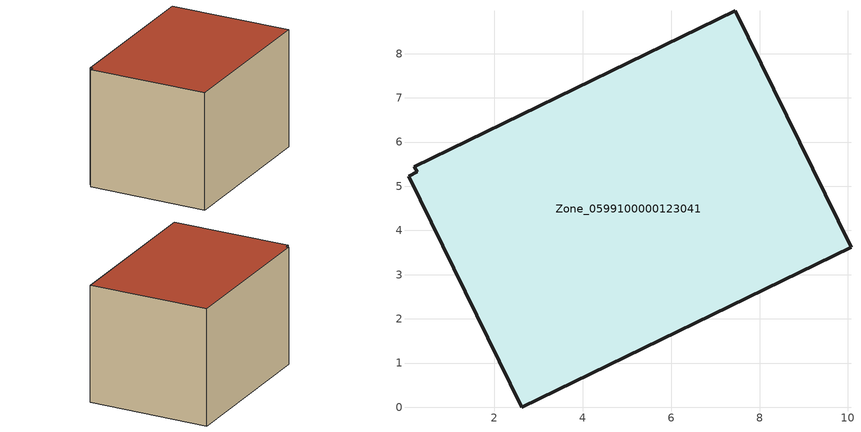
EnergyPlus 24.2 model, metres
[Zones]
Zone_0599100000123041
 floor ground (C_G): 10.07,3.62 2.62,0 0.06,5.23 0.25,5.33 0.19,5.44 7.45,8.97 z0
 wall outside (C_F): 10.07,3.62 7.45,8.97 0.19,5.44 0.25,5.33 0.06,5.23 2.62,0 10.07,3.62 z0:5.76
 roof outside (C_R): 2.62,0 10.07,3.62 7.45,8.97 0.19,5.44 0.25,5.33 0.06,5.23 z5.76
[BUILDING]
Pand.0599100000123041: North Axis=0; Terrain=City; Loads Convergence Tolerance Value=0.04; Temperature Convergence Tolerance Value=0.4; Solar Distribution=FullExterior; Maximum Number of Warmup Days=25; Minimum Number of Warmup Days=1
[Site:Location]
Rotterdam.The.Hague.AP_ZH_NLD Design_Conditions: Latitude=51.96; Longitude=4.45; Time Zone=1; Elevation=-4.5
[SITE:GROUNDTEMPERATURE:BUILDINGSURFACE]
18, 18, 18, 18, 18, 18, 18, 18, 18, 18, 18, 18
[MATERIAL] Thermal Absorptance=0.9; Solar Absorptance=0.7; Visible Absorptance=0.7
Name | Roughness | Thickness | Conductivity | Density | Specific Heat
G.TI.1965-1974 | MediumSmooth | 0.15 | 0.882353 | 540 | 1210
F.TI.1965-1974 | Rough | 0.3 | 0.697674 | 1920 | 840
R.TI.1965-1974 | MediumRough | 0.2 | 0.232558 | 1500 | 1000
[CONSTRUCTION]
C_G: G.TI.1965-1974
C_F: F.TI.1965-1974
C_R: R.TI.1965-1974
[ZONE]
Zone_0599100000123041: Type=1; Multiplier=1; Ceiling Height=Autocalculate; Volume=Autocalculate; Floor Area=autocalculate; Part of Total Floor Area=Yes
[ZONEINFILTRATION:DESIGNFLOWRATE]
Infil_Zone_0599100000123041: Zone or ZoneList or Space or SpaceList=Zone_0599100000123041; Schedule=AlwaysOn; Design Flow Rate Calculation Method=Flow/Area; Flow Rate per Floor Area=0.003; Constant Term Coefficient=1; Temperature Term Coefficient=0; Velocity Term Coefficient=0; Velocity Squared Term Coefficient=0
[HVACTEMPLATE:ZONE:IDEALLOADSAIRSYSTEM]
Zone_0599100000123041: Maximum Heating Supply Air Temperature=50; Minimum Cooling Supply Air Temperature=13; Maximum Heating Supply Air Humidity Ratio=0.0156; Minimum Cooling Supply Air Humidity Ratio=0.0077; Heating Limit=NoLimit; Cooling Limit=NoLimit; Dehumidification Control Type=ConstantSensibleHeatRatio; Cooling Sensible Heat Ratio=0.7; Dehumidification Setpoint=60; Humidification Control Type=None; Humidification Setpoint=30; Outdoor Air Method=None; Outdoor Air Flow Rate per Person=0.00944; Outdoor Air Flow Rate per Zone Floor Area=0; Outdoor Air Flow Rate per Zone=0; Demand Controlled Ventilation Type=None; Outdoor Air Economizer Type=NoEconomizer; Heat Recovery Type=None; Sensible Heat Recovery Effectiveness=0.7; Latent Heat Recovery Effectiveness=0.65
[ZONECONTROL:THERMOSTAT]
ThermostatControl_Zone_0599100000123041: Zone or ZoneList=Zone_0599100000123041; Control Type Schedule=DualSetpointControlType; Control 1=Thermostat_Zone_0599100000123041; Temperature Difference Between Cutout And Setpoint=0
[THERMOSTATSETPOINT:DUALSETPOINT]
Thermostat_Zone_0599100000123041: Heating Setpoint Temperature Schedule=HeatingSetpoint_Zone_0599100000123041; Cooling Setpoint Temperature Schedule=CoolingSetpoint_Zone_0599100000123041
[SCHEDULE:COMPACT]
HeatingSetpoint_Zone_0599100000123041: Through: 12/31, For: AllDays, Until: 24:00, 21
CoolingSetpoint_Zone_0599100000123041: Through: 12/31, For: AllDays, Until: 24:00, 24
DualSetpointControlType: Through: 12/31, For: AllDays, Until: 24:00, 4
AlwaysOn: Through: 12/31, For: AllDays, Until: 24:00, 1
